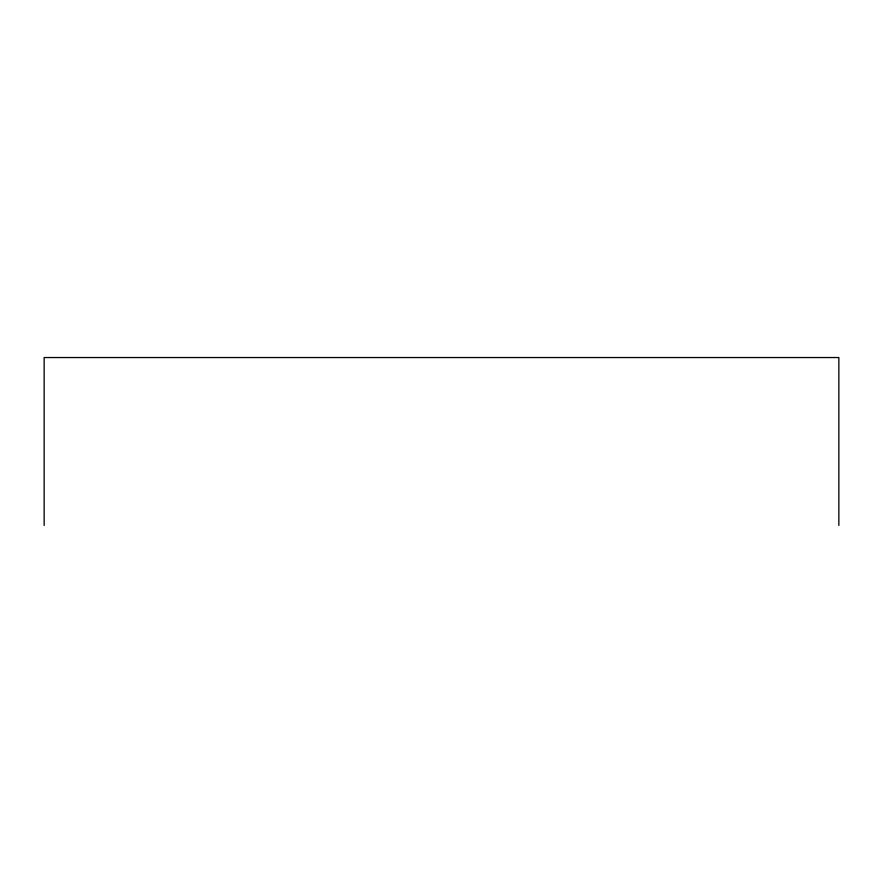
<?xml version="1.0" encoding="UTF-8"?>
<svg xmlns="http://www.w3.org/2000/svg" width="883" height="883" viewBox="0 0 883 883"><rect width="100%" height="100%" fill="white"/><g stroke="black" fill="none" stroke-linecap="round" stroke-linejoin="round"><path stroke-width="1.32" d="M838.85 525.462L838.85 357.538L44.15 357.538L44.15 525.462"/></g></svg>
